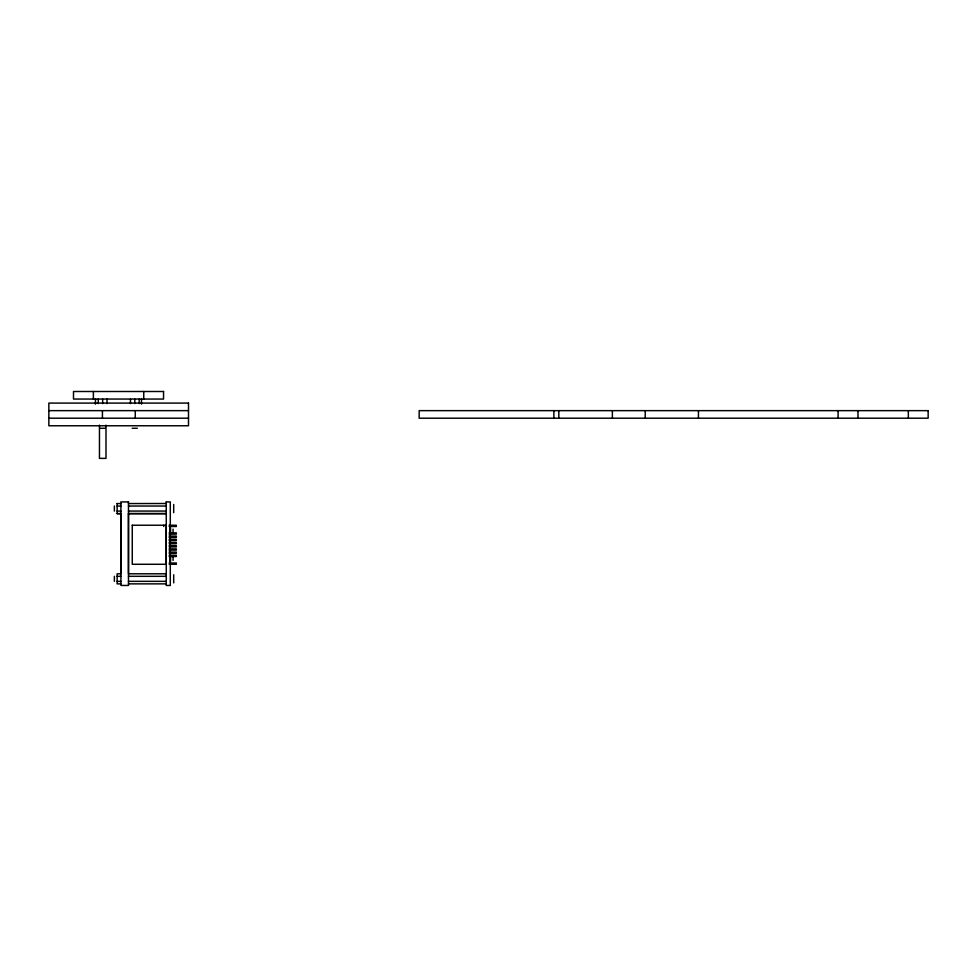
<?xml version="1.0" encoding="UTF-8"?>
<svg xmlns="http://www.w3.org/2000/svg" width="977" height="977" viewBox="0 0 977 977"><rect width="100%" height="100%" fill="white"/><g stroke="black" fill="none" stroke-linecap="round" stroke-linejoin="round"><path stroke-width="1.47" d="M120.916 573.304L120.916 514.073M128.476 573.304L128.476 514.073M48.85 410.645L188.5 410.645M48.85 418.205L188.5 418.205M100.13 428.28L105.174 428.28M132.151 428.28L137.342 428.28M166.261 501.922L170.291 501.922L170.291 585.455L166.261 585.455L166.261 501.824M117.142 503.582L120.916 503.534M128.476 503.558L166.261 503.509M117.142 506.049L120.916 506.049M128.476 506.037L166.261 506.037M117.142 511.081L120.916 511.081M128.476 511.069L166.261 511.069M117.142 513.609L120.916 513.609M128.476 513.584L166.261 513.584M120.916 513.658L117.142 513.658L117.142 503.534M128.476 513.633L166.261 513.633M169.143 525.235L176.336 525.235L176.336 526.493L169.143 526.493M169.143 532.88L176.336 532.88L176.336 534.138L169.143 534.138M169.143 536.08L176.336 536.08L176.336 537.338L169.143 537.338M169.143 539.28L176.336 539.28L176.336 540.537L169.143 540.537M169.143 542.479L176.336 542.479L176.336 543.737L169.143 543.737M169.143 545.679L176.336 545.679L176.336 546.937L169.143 546.937M169.143 548.879L176.336 548.879L176.336 550.136L169.143 550.136M169.143 552.078L176.336 552.078L176.336 553.336L169.143 553.336M169.143 555.278L176.336 555.278L176.336 556.536L169.143 556.536M169.143 563.021L176.336 563.021L176.336 564.279L169.143 564.279M120.916 573.804L117.142 573.804L117.142 583.88L120.916 583.88M128.476 573.792L166.261 573.792M117.142 576.32L120.916 576.32M128.476 576.308L166.261 576.308M117.142 581.364L120.916 581.364M128.476 581.339L166.261 581.339M128.476 583.867L166.261 583.867M908.341 410.645L908.341 418.205M857.989 410.645L857.989 418.205M838.095 410.645L838.095 418.205M698.445 410.645L698.445 418.205M645.223 410.645L645.223 418.205M612.384 410.645L612.384 418.205M558.807 410.645L558.807 418.205M553.874 410.645L553.874 418.205M173.698 504.486L173.698 512.656M173.698 574.769L173.698 582.89M173.063 529.143L173.063 532.648M173.063 556.853L173.063 560.358M170.548 527.873L170.548 533.039M170.548 556.475L170.548 561.628M170.047 527.873L170.047 533.039M170.047 556.475L170.047 561.628M163.721 525.235L163.721 526.493M143.741 391.496L143.741 399.056M141.494 399.056L141.494 404.124M139.186 399.056L139.186 403.599M135.266 410.645L135.266 418.205M134.826 399.056L134.826 403.599M130.466 399.056L130.466 403.599M114.37 506.037L114.37 511.118M114.37 576.308L114.37 581.339M107.018 399.056L107.018 403.599M106.004 425.117L106.004 458.372L99.459 458.372L99.459 425.117M102.658 399.056L102.658 403.599M102.426 410.645L102.426 418.205M98.286 399.056L98.286 403.599M95.453 399.056L95.453 404.124M93.389 391.496L93.389 399.056M132.261 525.235L132.261 564.279L166.261 564.279L166.261 525.235L132.261 525.235M163.55 391.496L73.495 391.496L73.495 399.056L163.55 399.056L163.55 391.496M188.5 403.086L48.85 403.086L48.85 425.764L188.5 425.764L188.5 403.086M928.15 410.645L419.157 410.645L419.157 418.205L928.15 418.205L928.15 410.645M128.476 501.922L120.916 501.922L120.916 585.455L128.476 585.455L128.476 501.922"/></g></svg>
